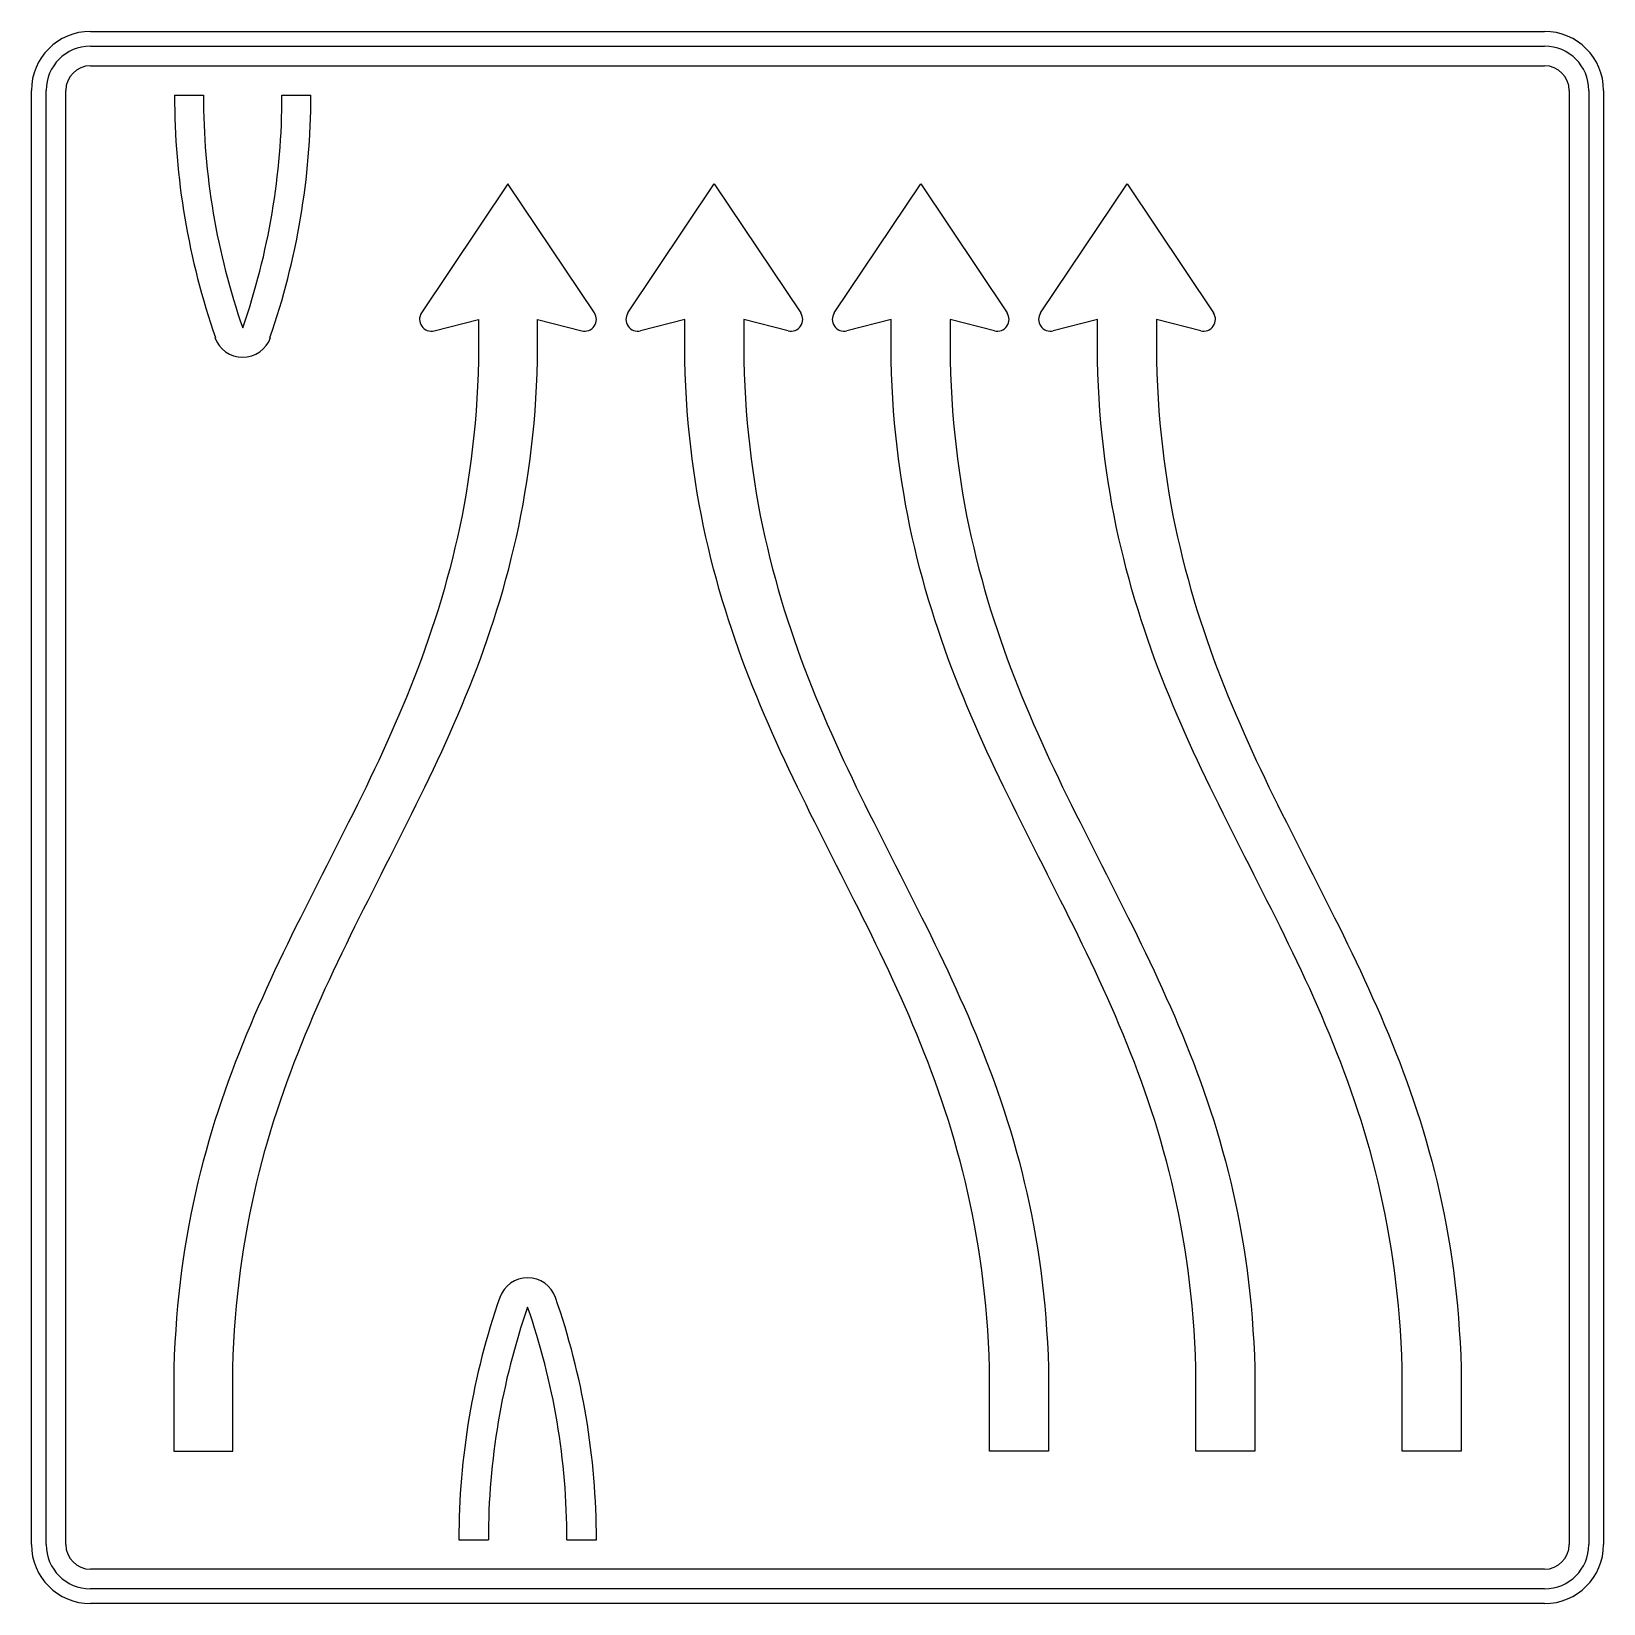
# Model space of a CAD drawing. Extents: x 0 to 1600, y 0 to 1600.
import ezdxf

# ---------------------------------------------------------------- set-up
doc = ezdxf.new("R2010")
doc.units = 0
doc.header["$LTSCALE"] = 25
doc.linetypes.add('AUSGEZOGEN', pattern=[0])
doc.layers.get('0').update_dxf_attribs({"linetype": 'AUSGEZOGEN'})

msp = doc.modelspace()

# ---------------------------------------------------------------- linework, layer by layer
for p, q in [((60, 1600), (1540, 1600)), ((60, 1585), (1540, 1585)), ((60, 1565), (1540, 1565)), ((0, 60), (0, 1540)), ((15, 60), (15, 1540)), ((35, 60), (35, 1540)), ((1565, 1540), (1565, 60)), ((1585, 1540), (1585, 60)), ((1600, 1540), (1600, 60)), ((145.6, 1535), (175, 1535)), ((255, 1535), (284.4, 1535)), ((485, 1445), (397, 1313.7)), ((573, 1313.7), (485, 1445)), ((607, 1313.7), (695, 1445)), ((695, 1445), (783, 1313.7)), ((817, 1313.7), (905, 1445)), ((905, 1445), (993, 1313.7)), ((1027, 1313.7), (1115, 1445)), ((1115, 1445), (1203, 1313.7)), ((215, 1298.4), (215, 1298.4)), ((410, 1295.4), (455, 1307)), ((455, 1307), (455, 1265)), ((515, 1265), (515, 1307)), ((515, 1307), (560, 1295.4)), ((665, 1307), (620, 1295.4)), ((665, 1265), (665, 1307)), ((770, 1295.4), (725, 1307)), ((725, 1307), (725, 1265)), ((875, 1307), (830, 1295.4)), ((875, 1265), (875, 1307)), ((980, 1295.4), (935, 1307)), ((935, 1307), (935, 1265)), ((1085, 1307), (1040, 1295.4)), ((1085, 1265), (1085, 1307)), ((1190, 1295.4), (1145, 1307)), ((1145, 1307), (1145, 1265)), ((186.7, 1288.5), (187.3, 1288.5)), ((242.7, 1288.5), (243.3, 1288.5)), ((455, 1265), (454.6, 1252)), ((514.6, 1252), (515, 1265)), ((665.4, 1252), (665, 1265)), ((725, 1265), (725.4, 1252)), ((875.4, 1252), (875, 1265)), ((935, 1265), (935.4, 1252)), ((1085.4, 1252), (1085, 1265)), ((1145, 1265), (1145.4, 1252)), ((454.6, 1252), (454.1, 1239.1)), ((514.1, 1239.1), (514.6, 1252)), ((665.9, 1239.1), (665.4, 1252)), ((725.4, 1252), (725.9, 1239.1)), ((875.9, 1239.1), (875.4, 1252)), ((935.4, 1252), (935.9, 1239.1)), ((1085.9, 1239.1), (1085.4, 1252)), ((1145.4, 1252), (1145.9, 1239.1)), ((454.1, 1239.1), (453.4, 1226.4)), ((513.4, 1226.4), (514.1, 1239.1)), ((666.6, 1226.4), (665.9, 1239.1)), ((725.9, 1239.1), (726.6, 1226.4)), ((876.6, 1226.4), (875.9, 1239.1)), ((935.9, 1239.1), (936.6, 1226.4)), ((1086.6, 1226.4), (1085.9, 1239.1)), ((1145.9, 1239.1), (1146.6, 1226.4)), ((453.4, 1226.4), (452.5, 1213.8)), ((512.5, 1213.8), (513.4, 1226.4)), ((667.5, 1213.8), (666.6, 1226.4)), ((726.6, 1226.4), (727.5, 1213.8)), ((877.5, 1213.8), (876.6, 1226.4)), ((936.6, 1226.4), (937.5, 1213.8)), ((1087.5, 1213.8), (1086.6, 1226.4)), ((1146.6, 1226.4), (1147.5, 1213.8)), ((451.5, 1201.4), (450.3, 1189.2)), ((452.5, 1213.8), (451.5, 1201.4)), ((510.3, 1189.2), (511.5, 1201.4)), ((511.5, 1201.4), (512.5, 1213.8)), ((668.5, 1201.4), (667.5, 1213.8)), ((669.7, 1189.2), (668.5, 1201.4)), ((727.5, 1213.8), (728.5, 1201.4)), ((728.5, 1201.4), (729.7, 1189.2)), ((878.5, 1201.4), (877.5, 1213.8)), ((879.7, 1189.2), (878.5, 1201.4)), ((937.5, 1213.8), (938.5, 1201.4)), ((938.5, 1201.4), (939.7, 1189.2)), ((1088.5, 1201.4), (1087.5, 1213.8)), ((1089.7, 1189.2), (1088.5, 1201.4)), ((1147.5, 1213.8), (1148.5, 1201.4)), ((1148.5, 1201.4), (1149.7, 1189.2)), ((450.3, 1189.2), (449, 1177.1)), ((509, 1177.1), (510.3, 1189.2)), ((671, 1177.1), (669.7, 1189.2)), ((729.7, 1189.2), (731, 1177.1)), ((881, 1177.1), (879.7, 1189.2)), ((939.7, 1189.2), (941, 1177.1)), ((1091, 1177.1), (1089.7, 1189.2)), ((1149.7, 1189.2), (1151, 1177.1)), ((449, 1177.1), (447.5, 1165.1)), ((507.5, 1165.1), (509, 1177.1)), ((672.5, 1165.1), (671, 1177.1)), ((731, 1177.1), (732.5, 1165.1)), ((882.5, 1165.1), (881, 1177.1)), ((941, 1177.1), (942.5, 1165.1)), ((1092.5, 1165.1), (1091, 1177.1)), ((1151, 1177.1), (1152.5, 1165.1)), ((445.9, 1153.3), (444.2, 1141.7)), ((447.5, 1165.1), (445.9, 1153.3)), ((504.2, 1141.7), (505.9, 1153.3)), ((505.9, 1153.3), (507.5, 1165.1)), ((674.1, 1153.3), (672.5, 1165.1)), ((675.8, 1141.7), (674.1, 1153.3)), ((732.5, 1165.1), (734.1, 1153.3)), ((734.1, 1153.3), (735.8, 1141.7)), ((884.1, 1153.3), (882.5, 1165.1)), ((885.8, 1141.7), (884.1, 1153.3)), ((942.5, 1165.1), (944.1, 1153.3)), ((944.1, 1153.3), (945.8, 1141.7)), ((1094.1, 1153.3), (1092.5, 1165.1)), ((1095.8, 1141.7), (1094.1, 1153.3)), ((1152.5, 1165.1), (1154.1, 1153.3)), ((1154.1, 1153.3), (1155.8, 1141.7)), ((444.2, 1141.7), (442.3, 1130.1)), ((502.3, 1130.1), (504.2, 1141.7)), ((677.7, 1130.1), (675.8, 1141.7)), ((735.8, 1141.7), (737.7, 1130.1)), ((887.7, 1130.1), (885.8, 1141.7)), ((945.8, 1141.7), (947.7, 1130.1)), ((1097.7, 1130.1), (1095.8, 1141.7)), ((1155.8, 1141.7), (1157.7, 1130.1)), ((442.3, 1130.1), (440.3, 1118.7)), ((500.3, 1118.8), (502.3, 1130.1)), ((679.7, 1118.8), (677.7, 1130.1)), ((737.7, 1130.1), (739.7, 1118.7)), ((889.7, 1118.8), (887.7, 1130.1)), ((947.7, 1130.1), (949.7, 1118.7)), ((1099.7, 1118.8), (1097.7, 1130.1)), ((1157.7, 1130.1), (1159.7, 1118.7)), ((438.2, 1107.5), (435.9, 1096.3)), ((440.3, 1118.7), (438.2, 1107.5)), ((495.9, 1096.3), (498.2, 1107.5)), ((498.2, 1107.5), (500.3, 1118.8)), ((681.8, 1107.5), (679.7, 1118.8)), ((684.1, 1096.3), (681.8, 1107.5)), ((739.7, 1118.7), (741.8, 1107.5)), ((741.8, 1107.5), (744.1, 1096.3)), ((891.8, 1107.5), (889.7, 1118.8)), ((894.1, 1096.3), (891.8, 1107.5)), ((949.7, 1118.7), (951.8, 1107.5)), ((951.8, 1107.5), (954.1, 1096.3)), ((1101.8, 1107.5), (1099.7, 1118.8)), ((1104.1, 1096.3), (1101.8, 1107.5)), ((1159.7, 1118.7), (1161.8, 1107.5)), ((1161.8, 1107.5), (1164.1, 1096.3)), ((435.9, 1096.3), (433.5, 1085.3)), ((493.5, 1085.3), (495.9, 1096.3)), ((686.5, 1085.3), (684.1, 1096.3)), ((744.1, 1096.3), (746.5, 1085.3)), ((896.5, 1085.3), (894.1, 1096.3)), ((954.1, 1096.3), (956.5, 1085.3)), ((1106.5, 1085.3), (1104.1, 1096.3)), ((1164.1, 1096.3), (1166.5, 1085.3)), ((431, 1074.4), (428.4, 1063.7)), ((433.5, 1085.3), (431, 1074.4)), ((488.4, 1063.7), (491, 1074.4)), ((491, 1074.4), (493.5, 1085.3)), ((689, 1074.4), (686.5, 1085.3)), ((691.6, 1063.7), (689, 1074.4)), ((746.5, 1085.3), (749, 1074.4)), ((749, 1074.4), (751.6, 1063.7)), ((899, 1074.4), (896.5, 1085.3)), ((901.6, 1063.7), (899, 1074.4)), ((956.5, 1085.3), (959, 1074.4)), ((959, 1074.4), (961.6, 1063.7)), ((1109, 1074.4), (1106.5, 1085.3)), ((1111.6, 1063.7), (1109, 1074.4)), ((1166.5, 1085.3), (1169, 1074.4)), ((1169, 1074.4), (1171.6, 1063.7)), ((428.4, 1063.7), (425.7, 1053)), ((485.7, 1053), (488.4, 1063.7)), ((694.3, 1053), (691.6, 1063.7)), ((751.6, 1063.7), (754.3, 1053)), ((904.3, 1053), (901.6, 1063.7)), ((961.6, 1063.7), (964.3, 1053)), ((1114.3, 1053), (1111.6, 1063.7)), ((1171.6, 1063.7), (1174.3, 1053)), ((422.9, 1042.4), (420, 1032)), ((425.7, 1053), (422.9, 1042.4)), ((480, 1032), (482.9, 1042.4)), ((482.9, 1042.4), (485.7, 1053)), ((697.1, 1042.4), (694.3, 1053)), ((700, 1032), (697.1, 1042.4)), ((754.3, 1053), (757.1, 1042.4)), ((757.1, 1042.4), (760, 1032)), ((907.1, 1042.4), (904.3, 1053)), ((910, 1032), (907.1, 1042.4)), ((964.3, 1053), (967.1, 1042.4)), ((967.1, 1042.4), (970, 1032)), ((1117.1, 1042.4), (1114.3, 1053)), ((1120, 1032), (1117.1, 1042.4)), ((1174.3, 1053), (1177.1, 1042.4)), ((1177.1, 1042.4), (1180, 1032)), ((420, 1032), (416.9, 1021.6)), ((476.9, 1021.6), (480, 1032)), ((703.1, 1021.6), (700, 1032)), ((760, 1032), (763.1, 1021.6)), ((913.1, 1021.6), (910, 1032)), ((970, 1032), (973.1, 1021.6)), ((1123.1, 1021.6), (1120, 1032)), ((1180, 1032), (1183.1, 1021.6)), ((413.8, 1011.4), (410.6, 1001.2)), ((416.9, 1021.6), (413.8, 1011.4)), ((470.6, 1001.2), (473.8, 1011.4)), ((473.8, 1011.4), (476.9, 1021.6)), ((706.2, 1011.4), (703.1, 1021.6)), ((709.4, 1001.2), (706.2, 1011.4)), ((763.1, 1021.6), (766.2, 1011.4)), ((766.2, 1011.4), (769.4, 1001.2)), ((916.2, 1011.4), (913.1, 1021.6)), ((919.4, 1001.2), (916.2, 1011.4)), ((973.1, 1021.6), (976.2, 1011.4)), ((976.2, 1011.4), (979.4, 1001.2)), ((1126.2, 1011.4), (1123.1, 1021.6)), ((1129.4, 1001.2), (1126.2, 1011.4)), ((1183.1, 1021.6), (1186.2, 1011.4)), ((1186.2, 1011.4), (1189.4, 1001.2)), ((410.6, 1001.2), (407.3, 991.2)), ((467.3, 991.2), (470.6, 1001.2)), ((712.7, 991.2), (709.4, 1001.2)), ((769.4, 1001.2), (772.7, 991.2)), ((922.7, 991.2), (919.4, 1001.2)), ((979.4, 1001.2), (982.7, 991.2)), ((1132.7, 991.2), (1129.4, 1001.2)), ((1189.4, 1001.2), (1192.7, 991.2)), ((403.9, 981.2), (400.4, 971.3)), ((407.3, 991.2), (403.9, 981.2)), ((460.4, 971.3), (463.9, 981.2)), ((463.9, 981.2), (467.3, 991.2)), ((716.1, 981.2), (712.7, 991.2)), ((719.6, 971.3), (716.1, 981.2)), ((772.7, 991.2), (776.1, 981.2)), ((776.1, 981.2), (779.6, 971.3)), ((926.1, 981.2), (922.7, 991.2)), ((929.6, 971.3), (926.1, 981.2)), ((982.7, 991.2), (986.1, 981.2)), ((986.1, 981.2), (989.6, 971.3)), ((1136.1, 981.2), (1132.7, 991.2)), ((1139.6, 971.3), (1136.1, 981.2)), ((1192.7, 991.2), (1196.1, 981.2)), ((1196.1, 981.2), (1199.6, 971.3)), ((396.9, 961.5), (393.2, 951.8)), ((400.4, 971.3), (396.9, 961.5)), ((453.2, 951.8), (456.9, 961.5)), ((456.9, 961.5), (460.4, 971.3)), ((723.1, 961.5), (719.6, 971.3)), ((726.8, 951.8), (723.1, 961.5)), ((779.6, 971.3), (783.1, 961.5)), ((783.1, 961.5), (786.8, 951.8)), ((933.1, 961.5), (929.6, 971.3)), ((936.8, 951.8), (933.1, 961.5)), ((989.6, 971.3), (993.1, 961.5)), ((993.1, 961.5), (996.8, 951.8)), ((1143.1, 961.5), (1139.6, 971.3)), ((1146.8, 951.8), (1143.1, 961.5)), ((1199.6, 971.3), (1203.1, 961.5)), ((1203.1, 961.5), (1206.8, 951.8)), ((393.2, 951.8), (389.5, 942.1)), ((449.5, 942.1), (453.2, 951.8)), ((730.5, 942.1), (726.8, 951.8)), ((786.8, 951.8), (790.5, 942.1)), ((940.5, 942.1), (936.8, 951.8)), ((996.8, 951.8), (1000.5, 942.1)), ((1150.5, 942.1), (1146.8, 951.8)), ((1206.8, 951.8), (1210.5, 942.1)), ((385.7, 932.6), (381.9, 923)), ((389.5, 942.1), (385.7, 932.6)), ((441.9, 923.1), (445.7, 932.6)), ((445.7, 932.6), (449.5, 942.1)), ((734.3, 932.6), (730.5, 942.1)), ((738.1, 923.1), (734.3, 932.6)), ((790.5, 942.1), (794.3, 932.6)), ((794.3, 932.6), (798.1, 923)), ((944.3, 932.6), (940.5, 942.1)), ((948.1, 923.1), (944.3, 932.6)), ((1000.5, 942.1), (1004.3, 932.6)), ((1004.3, 932.6), (1008.1, 923)), ((1154.3, 932.6), (1150.5, 942.1)), ((1158.1, 923.1), (1154.3, 932.6)), ((1210.5, 942.1), (1214.3, 932.6)), ((1214.3, 932.6), (1218.1, 923)), ((378, 913.6), (374, 904.2)), ((381.9, 923), (378, 913.6)), ((434, 904.2), (438, 913.6)), ((438, 913.6), (441.9, 923.1)), ((742, 913.6), (738.1, 923.1)), ((746, 904.2), (742, 913.6)), ((798.1, 923), (802, 913.6)), ((802, 913.6), (806, 904.2)), ((952, 913.6), (948.1, 923.1)), ((956, 904.2), (952, 913.6)), ((1008.1, 923), (1012, 913.6)), ((1012, 913.6), (1016, 904.2)), ((1162, 913.6), (1158.1, 923.1)), ((1166, 904.2), (1162, 913.6)), ((1218.1, 923), (1222, 913.6)), ((1222, 913.6), (1226, 904.2)), ((374, 904.2), (370, 894.9)), ((430, 894.9), (434, 904.2)), ((750, 894.9), (746, 904.2)), ((806, 904.2), (810, 894.9)), ((960, 894.9), (956, 904.2)), ((1016, 904.2), (1020, 894.9)), ((1170, 894.9), (1166, 904.2)), ((1226, 904.2), (1230, 894.9)), ((365.9, 885.6), (361.8, 876.4)), ((370, 894.9), (365.9, 885.6)), ((421.8, 876.4), (425.9, 885.6)), ((425.9, 885.6), (430, 894.9)), ((754.1, 885.6), (750, 894.9)), ((758.2, 876.4), (754.1, 885.6)), ((810, 894.9), (814.1, 885.6)), ((814.1, 885.6), (818.2, 876.4)), ((964.1, 885.6), (960, 894.9)), ((968.2, 876.4), (964.1, 885.6)), ((1020, 894.9), (1024.1, 885.6)), ((1024.1, 885.6), (1028.2, 876.4)), ((1174.1, 885.6), (1170, 894.9)), ((1178.2, 876.4), (1174.1, 885.6)), ((1230, 894.9), (1234.1, 885.6)), ((1234.1, 885.6), (1238.2, 876.4)), ((357.6, 867.3), (353.4, 858.1)), ((361.8, 876.4), (357.6, 867.3)), ((413.4, 858.1), (417.6, 867.3)), ((417.6, 867.3), (421.8, 876.4)), ((762.4, 867.3), (758.2, 876.4)), ((766.6, 858.1), (762.4, 867.3)), ((818.2, 876.4), (822.4, 867.3)), ((822.4, 867.3), (826.6, 858.1)), ((972.4, 867.3), (968.2, 876.4)), ((976.6, 858.1), (972.4, 867.3)), ((1028.2, 876.4), (1032.4, 867.3)), ((1032.4, 867.3), (1036.6, 858.1)), ((1182.4, 867.3), (1178.2, 876.4)), ((1186.6, 858.1), (1182.4, 867.3)), ((1238.2, 876.4), (1242.4, 867.3)), ((1242.4, 867.3), (1246.6, 858.1)), ((349.1, 849.1), (344.8, 840)), ((353.4, 858.1), (349.1, 849.1)), ((404.8, 840), (409.1, 849.1)), ((409.1, 849.1), (413.4, 858.1)), ((770.9, 849.1), (766.6, 858.1)), ((775.2, 840), (770.9, 849.1)), ((826.6, 858.1), (830.9, 849.1)), ((830.9, 849.1), (835.2, 840)), ((980.9, 849.1), (976.6, 858.1)), ((985.2, 840), (980.9, 849.1)), ((1036.6, 858.1), (1040.9, 849.1)), ((1040.9, 849.1), (1045.2, 840)), ((1190.9, 849.1), (1186.6, 858.1)), ((1195.2, 840), (1190.9, 849.1)), ((1246.6, 858.1), (1250.9, 849.1)), ((1250.9, 849.1), (1255.2, 840)), ((344.8, 840), (340.5, 831)), ((400.5, 831), (404.8, 840)), ((779.5, 831), (775.2, 840)), ((835.2, 840), (839.5, 831)), ((989.5, 831), (985.2, 840)), ((1045.2, 840), (1049.5, 831)), ((1199.5, 831), (1195.2, 840)), ((1255.2, 840), (1259.5, 831)), ((336.1, 822), (331.7, 813.1)), ((340.5, 831), (336.1, 822)), ((391.7, 813.1), (396.1, 822)), ((396.1, 822), (400.5, 831)), ((783.9, 822), (779.5, 831)), ((788.3, 813.1), (783.9, 822)), ((839.5, 831), (843.9, 822)), ((843.9, 822), (848.3, 813.1)), ((993.9, 822), (989.5, 831)), ((998.3, 813.1), (993.9, 822)), ((1049.5, 831), (1053.9, 822)), ((1053.9, 822), (1058.3, 813.1)), ((1203.9, 822), (1199.5, 831)), ((1208.3, 813.1), (1203.9, 822)), ((1259.5, 831), (1263.9, 822)), ((1263.9, 822), (1268.3, 813.1)), ((327.3, 804.2), (322.8, 795.3)), ((331.7, 813.1), (327.3, 804.2)), ((382.8, 795.3), (387.3, 804.2)), ((387.3, 804.2), (391.7, 813.1)), ((792.7, 804.2), (788.3, 813.1)), ((797.2, 795.3), (792.7, 804.2)), ((848.3, 813.1), (852.7, 804.2)), ((852.7, 804.2), (857.2, 795.3)), ((1002.7, 804.2), (998.3, 813.1)), ((1007.2, 795.3), (1002.7, 804.2)), ((1058.3, 813.1), (1062.7, 804.2)), ((1062.7, 804.2), (1067.2, 795.3)), ((1212.7, 804.2), (1208.3, 813.1)), ((1217.2, 795.3), (1212.7, 804.2)), ((1268.3, 813.1), (1272.7, 804.2)), ((1272.7, 804.2), (1277.2, 795.3)), ((318.4, 786.4), (313.9, 777.5)), ((322.8, 795.3), (318.4, 786.4)), ((373.9, 777.5), (378.4, 786.4)), ((378.4, 786.4), (382.8, 795.3)), ((801.6, 786.4), (797.2, 795.3)), ((806.1, 777.5), (801.6, 786.4)), ((857.2, 795.3), (861.6, 786.4)), ((861.6, 786.4), (866.1, 777.5)), ((1011.6, 786.4), (1007.2, 795.3)), ((1016.1, 777.5), (1011.6, 786.4)), ((1067.2, 795.3), (1071.6, 786.4)), ((1071.6, 786.4), (1076.1, 777.5)), ((1221.6, 786.4), (1217.2, 795.3)), ((1226.1, 777.5), (1221.6, 786.4)), ((1277.2, 795.3), (1281.6, 786.4)), ((1281.6, 786.4), (1286.1, 777.5)), ((309.4, 768.7), (305, 759.8)), ((313.9, 777.5), (309.4, 768.7)), ((365, 759.8), (369.4, 768.7)), ((369.4, 768.7), (373.9, 777.5)), ((810.6, 768.7), (806.1, 777.5)), ((815, 759.8), (810.6, 768.7)), ((866.1, 777.5), (870.6, 768.7)), ((870.6, 768.7), (875, 759.8)), ((1020.6, 768.7), (1016.1, 777.5)), ((1025, 759.8), (1020.6, 768.7)), ((1076.1, 777.5), (1080.6, 768.7)), ((1080.6, 768.7), (1085, 759.8)), ((1230.6, 768.7), (1226.1, 777.5)), ((1235, 759.8), (1230.6, 768.7)), ((1286.1, 777.5), (1290.6, 768.7)), ((1290.6, 768.7), (1295, 759.8)), ((305, 759.8), (300.5, 751)), ((360.5, 751), (365, 759.8)), ((819.5, 751), (815, 759.8)), ((875, 759.8), (879.5, 751)), ((1029.5, 751), (1025, 759.8)), ((1085, 759.8), (1089.5, 751)), ((1239.5, 751), (1235, 759.8)), ((1295, 759.8), (1299.5, 751)), ((296, 742.1), (291.5, 733.3)), ((300.5, 751), (296, 742.1)), ((351.5, 733.3), (356, 742.1)), ((356, 742.1), (360.5, 751)), ((824, 742.1), (819.5, 751)), ((828.5, 733.3), (824, 742.1)), ((879.5, 751), (884, 742.1)), ((884, 742.1), (888.5, 733.3)), ((1034, 742.1), (1029.5, 751)), ((1038.5, 733.3), (1034, 742.1)), ((1089.5, 751), (1094, 742.1)), ((1094, 742.1), (1098.5, 733.3)), ((1244, 742.1), (1239.5, 751)), ((1248.5, 733.3), (1244, 742.1)), ((1299.5, 751), (1304, 742.1)), ((1304, 742.1), (1308.5, 733.3)), ((287, 724.4), (282.6, 715.6)), ((291.5, 733.3), (287, 724.4)), ((342.6, 715.6), (347, 724.4)), ((347, 724.4), (351.5, 733.3)), ((833, 724.4), (828.5, 733.3)), ((837.4, 715.6), (833, 724.4)), ((888.5, 733.3), (893, 724.4)), ((893, 724.4), (897.4, 715.6)), ((1043, 724.4), (1038.5, 733.3)), ((1047.4, 715.6), (1043, 724.4)), ((1098.5, 733.3), (1103, 724.4)), ((1103, 724.4), (1107.4, 715.6)), ((1253, 724.4), (1248.5, 733.3)), ((1257.4, 715.6), (1253, 724.4)), ((1308.5, 733.3), (1313, 724.4)), ((1313, 724.4), (1317.4, 715.6)), ((278.1, 706.7), (273.7, 697.8)), ((282.6, 715.6), (278.1, 706.7)), ((333.7, 697.8), (338.1, 706.7)), ((338.1, 706.7), (342.6, 715.6)), ((841.9, 706.7), (837.4, 715.6)), ((846.3, 697.8), (841.9, 706.7)), ((897.4, 715.6), (901.9, 706.7)), ((901.9, 706.7), (906.3, 697.8)), ((1051.9, 706.7), (1047.4, 715.6)), ((1056.3, 697.8), (1051.9, 706.7)), ((1107.4, 715.6), (1111.9, 706.7)), ((1111.9, 706.7), (1116.3, 697.8)), ((1261.9, 706.7), (1257.4, 715.6)), ((1266.3, 697.8), (1261.9, 706.7)), ((1317.4, 715.6), (1321.9, 706.7)), ((1321.9, 706.7), (1326.3, 697.8)), ((269.2, 688.9), (264.8, 680)), ((273.7, 697.8), (269.2, 688.9)), ((324.8, 680), (329.2, 688.9)), ((329.2, 688.9), (333.7, 697.8)), ((850.8, 688.9), (846.3, 697.8)), ((855.2, 680), (850.8, 688.9)), ((906.3, 697.8), (910.8, 688.9)), ((910.8, 688.9), (915.2, 680)), ((1060.8, 688.9), (1056.3, 697.8)), ((1065.2, 680), (1060.8, 688.9)), ((1116.3, 697.8), (1120.8, 688.9)), ((1120.8, 688.9), (1125.2, 680)), ((1270.8, 688.9), (1266.3, 697.8)), ((1275.2, 680), (1270.8, 688.9)), ((1326.3, 697.8), (1330.8, 688.9)), ((1330.8, 688.9), (1335.2, 680)), ((264.8, 680), (260.5, 671)), ((320.5, 671), (324.8, 680)), ((859.5, 671), (855.2, 680)), ((915.2, 680), (919.5, 671)), ((1069.5, 671), (1065.2, 680)), ((1125.2, 680), (1129.5, 671)), ((1279.5, 671), (1275.2, 680)), ((1335.2, 680), (1339.5, 671)), ((256.1, 662.1), (251.8, 653.1)), ((260.5, 671), (256.1, 662.1)), ((311.8, 653.1), (316.1, 662.1)), ((316.1, 662.1), (320.5, 671)), ((863.9, 662.1), (859.5, 671)), ((868.2, 653.1), (863.9, 662.1)), ((919.5, 671), (923.9, 662.1)), ((923.9, 662.1), (928.2, 653.1)), ((1073.9, 662.1), (1069.5, 671)), ((1078.2, 653.1), (1073.9, 662.1)), ((1129.5, 671), (1133.9, 662.1)), ((1133.9, 662.1), (1138.2, 653.1)), ((1283.9, 662.1), (1279.5, 671)), ((1288.2, 653.1), (1283.9, 662.1)), ((1339.5, 671), (1343.9, 662.1)), ((1343.9, 662.1), (1348.2, 653.1)), ((247.5, 644), (243.3, 634.9)), ((251.8, 653.1), (247.5, 644)), ((303.3, 634.9), (307.5, 644)), ((307.5, 644), (311.8, 653.1)), ((872.5, 644), (868.2, 653.1)), ((876.7, 634.9), (872.5, 644)), ((928.2, 653.1), (932.5, 644)), ((932.5, 644), (936.7, 634.9)), ((1082.5, 644), (1078.2, 653.1)), ((1086.7, 634.9), (1082.5, 644)), ((1138.2, 653.1), (1142.5, 644)), ((1142.5, 644), (1146.7, 634.9)), ((1292.5, 644), (1288.2, 653.1)), ((1296.7, 634.9), (1292.5, 644)), ((1348.2, 653.1), (1352.5, 644)), ((1352.5, 644), (1356.7, 634.9)), ((239.1, 625.8), (235, 616.6)), ((243.3, 634.9), (239.1, 625.8)), ((295, 616.6), (299.1, 625.8)), ((299.1, 625.8), (303.3, 634.9)), ((880.9, 625.8), (876.7, 634.9)), ((885, 616.6), (880.9, 625.8)), ((936.7, 634.9), (940.9, 625.8)), ((940.9, 625.8), (945, 616.6)), ((1090.9, 625.8), (1086.7, 634.9)), ((1095, 616.6), (1090.9, 625.8)), ((1146.7, 634.9), (1150.9, 625.8)), ((1150.9, 625.8), (1155, 616.6)), ((1300.9, 625.8), (1296.7, 634.9)), ((1305, 616.6), (1300.9, 625.8)), ((1356.7, 634.9), (1360.9, 625.8)), ((1360.9, 625.8), (1365, 616.6)), ((235, 616.6), (230.9, 607.4)), ((290.9, 607.4), (295, 616.6)), ((889.1, 607.4), (885, 616.6)), ((945, 616.6), (949.1, 607.4)), ((1099.1, 607.4), (1095, 616.6)), ((1155, 616.6), (1159.1, 607.4)), ((1309.1, 607.4), (1305, 616.6)), ((1365, 616.6), (1369.1, 607.4)), ((226.8, 598.1), (222.9, 588.7)), ((230.9, 607.4), (226.8, 598.1)), ((282.9, 588.7), (286.8, 598.1)), ((286.8, 598.1), (290.9, 607.4)), ((893.2, 598.1), (889.1, 607.4)), ((897.1, 588.7), (893.2, 598.1)), ((949.1, 607.4), (953.2, 598.1)), ((953.2, 598.1), (957.1, 588.7)), ((1103.2, 598.1), (1099.1, 607.4)), ((1107.1, 588.7), (1103.2, 598.1)), ((1159.1, 607.4), (1163.2, 598.1)), ((1163.2, 598.1), (1167.1, 588.7)), ((1313.2, 598.1), (1309.1, 607.4)), ((1317.1, 588.7), (1313.2, 598.1)), ((1369.1, 607.4), (1373.2, 598.1)), ((1373.2, 598.1), (1377.1, 588.7)), ((218.9, 579.4), (215.1, 569.9)), ((222.9, 588.7), (218.9, 579.4)), ((275.1, 569.9), (278.9, 579.4)), ((278.9, 579.4), (282.9, 588.7)), ((901.1, 579.4), (897.1, 588.7)), ((904.9, 569.9), (901.1, 579.4)), ((957.1, 588.7), (961.1, 579.4)), ((961.1, 579.4), (964.9, 569.9)), ((1111.1, 579.4), (1107.1, 588.7)), ((1114.9, 569.9), (1111.1, 579.4)), ((1167.1, 588.7), (1171.1, 579.4)), ((1171.1, 579.4), (1174.9, 569.9)), ((1321.1, 579.4), (1317.1, 588.7)), ((1324.9, 569.9), (1321.1, 579.4)), ((1377.1, 588.7), (1381.1, 579.4)), ((1381.1, 579.4), (1384.9, 569.9)), ((211.3, 560.4), (207.5, 550.8)), ((215.1, 569.9), (211.3, 560.4)), ((267.5, 550.8), (271.3, 560.4)), ((271.3, 560.4), (275.1, 569.9)), ((908.7, 560.4), (904.9, 569.9)), ((912.5, 550.8), (908.7, 560.4)), ((964.9, 569.9), (968.7, 560.4)), ((968.7, 560.4), (972.5, 550.8)), ((1118.7, 560.4), (1114.9, 569.9)), ((1122.5, 550.8), (1118.7, 560.4)), ((1174.9, 569.9), (1178.7, 560.4)), ((1178.7, 560.4), (1182.5, 550.8)), ((1328.7, 560.4), (1324.9, 569.9)), ((1332.5, 550.8), (1328.7, 560.4)), ((1384.9, 569.9), (1388.7, 560.4)), ((1388.7, 560.4), (1392.5, 550.8)), ((207.5, 550.8), (203.9, 541.1)), ((263.9, 541.1), (267.5, 550.8)), ((916.1, 541.1), (912.5, 550.8)), ((972.5, 550.8), (976.1, 541.1)), ((1126.1, 541.1), (1122.5, 550.8)), ((1182.5, 550.8), (1186.1, 541.1)), ((1336.1, 541.1), (1332.5, 550.8)), ((1392.5, 550.8), (1396.1, 541.1)), ((200.3, 531.4), (196.8, 521.5)), ((203.9, 541.1), (200.3, 531.4)), ((256.8, 521.5), (260.3, 531.4)), ((260.3, 531.4), (263.9, 541.1)), ((919.7, 531.4), (916.1, 541.1)), ((923.2, 521.5), (919.7, 531.4)), ((976.1, 541.1), (979.7, 531.4)), ((979.7, 531.4), (983.2, 521.5)), ((1129.7, 531.4), (1126.1, 541.1)), ((1133.2, 521.5), (1129.7, 531.4)), ((1186.1, 541.1), (1189.7, 531.4)), ((1189.7, 531.4), (1193.2, 521.5)), ((1339.7, 531.4), (1336.1, 541.1)), ((1343.2, 521.5), (1339.7, 531.4)), ((1396.1, 541.1), (1399.7, 531.4)), ((1399.7, 531.4), (1403.2, 521.5)), ((196.8, 521.5), (193.4, 511.6)), ((253.4, 511.6), (256.8, 521.5)), ((926.6, 511.6), (923.2, 521.5)), ((983.2, 521.5), (986.6, 511.6)), ((1136.6, 511.6), (1133.2, 521.5)), ((1193.2, 521.5), (1196.6, 511.6)), ((1346.6, 511.6), (1343.2, 521.5)), ((1403.2, 521.5), (1406.6, 511.6)), ((190.1, 501.6), (186.8, 491.5)), ((193.4, 511.6), (190.1, 501.6)), ((246.8, 491.5), (250.1, 501.6)), ((250.1, 501.6), (253.4, 511.6)), ((929.9, 501.6), (926.6, 511.6)), ((933.2, 491.5), (929.9, 501.6)), ((986.6, 511.6), (989.9, 501.6)), ((989.9, 501.6), (993.2, 491.5)), ((1139.9, 501.6), (1136.6, 511.6)), ((1143.2, 491.5), (1139.9, 501.6)), ((1196.6, 511.6), (1199.9, 501.6)), ((1199.9, 501.6), (1203.2, 491.5)), ((1349.9, 501.6), (1346.6, 511.6)), ((1353.2, 491.5), (1349.9, 501.6)), ((1406.6, 511.6), (1409.9, 501.6)), ((1409.9, 501.6), (1413.2, 491.5)), ((183.7, 481.4), (180.6, 471.1)), ((186.8, 491.5), (183.7, 481.4)), ((240.6, 471.1), (243.7, 481.4)), ((243.7, 481.4), (246.8, 491.5)), ((936.3, 481.4), (933.2, 491.5)), ((939.4, 471.1), (936.3, 481.4)), ((993.2, 491.5), (996.3, 481.4)), ((996.3, 481.4), (999.4, 471.1)), ((1146.3, 481.4), (1143.2, 491.5)), ((1149.4, 471.1), (1146.3, 481.4)), ((1203.2, 491.5), (1206.3, 481.4)), ((1206.3, 481.4), (1209.4, 471.1)), ((1356.3, 481.4), (1353.2, 491.5)), ((1359.4, 471.1), (1356.3, 481.4)), ((1413.2, 491.5), (1416.3, 481.4)), ((1416.3, 481.4), (1419.4, 471.1)), ((180.6, 471.1), (177.7, 460.7)), ((237.7, 460.7), (240.6, 471.1)), ((942.3, 460.7), (939.4, 471.1)), ((999.4, 471.1), (1002.3, 460.7)), ((1152.3, 460.7), (1149.4, 471.1)), ((1209.4, 471.1), (1212.3, 460.7)), ((1362.3, 460.7), (1359.4, 471.1)), ((1419.4, 471.1), (1422.3, 460.7)), ((174.8, 450.2), (172.1, 439.6)), ((177.7, 460.7), (174.8, 450.2)), ((232.1, 439.6), (234.8, 450.2)), ((234.8, 450.2), (237.7, 460.7)), ((945.2, 450.2), (942.3, 460.7)), ((947.9, 439.6), (945.2, 450.2)), ((1002.3, 460.7), (1005.2, 450.2)), ((1005.2, 450.2), (1007.9, 439.6)), ((1155.2, 450.2), (1152.3, 460.7)), ((1157.9, 439.6), (1155.2, 450.2)), ((1212.3, 460.7), (1215.2, 450.2)), ((1215.2, 450.2), (1217.9, 439.6)), ((1365.2, 450.2), (1362.3, 460.7)), ((1367.9, 439.6), (1365.2, 450.2)), ((1422.3, 460.7), (1425.2, 450.2)), ((1425.2, 450.2), (1427.9, 439.6)), ((172.1, 439.6), (169.5, 428.9)), ((229.5, 428.9), (232.1, 439.6)), ((950.5, 428.9), (947.9, 439.6)), ((1007.9, 439.6), (1010.5, 428.9)), ((1160.5, 428.9), (1157.9, 439.6)), ((1217.9, 439.6), (1220.5, 428.9)), ((1370.5, 428.9), (1367.9, 439.6)), ((1427.9, 439.6), (1430.5, 428.9)), ((167, 418.1), (164.6, 407.2)), ((169.5, 428.9), (167, 418.1)), ((224.6, 407.2), (227, 418.1)), ((227, 418.1), (229.5, 428.9)), ((953, 418.1), (950.5, 428.9)), ((955.4, 407.2), (953, 418.1)), ((1010.5, 428.9), (1013, 418.1)), ((1013, 418.1), (1015.4, 407.2)), ((1163, 418.1), (1160.5, 428.9)), ((1165.4, 407.2), (1163, 418.1)), ((1220.5, 428.9), (1223, 418.1)), ((1223, 418.1), (1225.4, 407.2)), ((1373, 418.1), (1370.5, 428.9)), ((1375.4, 407.2), (1373, 418.1)), ((1430.5, 428.9), (1433, 418.1)), ((1433, 418.1), (1435.4, 407.2)), ((164.6, 407.2), (162.3, 396.1)), ((222.3, 396.1), (224.6, 407.2)), ((957.7, 396.1), (955.4, 407.2)), ((1015.4, 407.2), (1017.7, 396.1)), ((1167.7, 396.1), (1165.4, 407.2)), ((1225.4, 407.2), (1227.7, 396.1)), ((1377.7, 396.1), (1375.4, 407.2)), ((1435.4, 407.2), (1437.7, 396.1)), ((160.1, 385), (158.1, 373.7)), ((162.3, 396.1), (160.1, 385)), ((218.1, 373.7), (220.1, 385)), ((220.1, 385), (222.3, 396.1)), ((959.9, 385), (957.7, 396.1)), ((961.9, 373.7), (959.9, 385)), ((1017.7, 396.1), (1019.9, 385)), ((1019.9, 385), (1021.9, 373.7)), ((1169.9, 385), (1167.7, 396.1)), ((1171.9, 373.7), (1169.9, 385)), ((1227.7, 396.1), (1229.9, 385)), ((1229.9, 385), (1231.9, 373.7)), ((1379.9, 385), (1377.7, 396.1)), ((1381.9, 373.7), (1379.9, 385)), ((1437.7, 396.1), (1439.9, 385)), ((1439.9, 385), (1441.9, 373.7)), ((158.1, 373.7), (156.2, 362.2)), ((216.2, 362.2), (218.1, 373.7)), ((963.8, 362.2), (961.9, 373.7)), ((1021.9, 373.7), (1023.8, 362.2)), ((1173.8, 362.2), (1171.9, 373.7)), ((1231.9, 373.7), (1233.8, 362.2)), ((1383.8, 362.2), (1381.9, 373.7)), ((1441.9, 373.7), (1443.8, 362.2)), ((156.2, 362.2), (154.4, 350.7)), ((214.4, 350.7), (216.2, 362.2)), ((965.6, 350.7), (963.8, 362.2)), ((1023.8, 362.2), (1025.6, 350.7)), ((1175.6, 350.7), (1173.8, 362.2)), ((1233.8, 362.2), (1235.6, 350.7)), ((1385.6, 350.7), (1383.8, 362.2)), ((1443.8, 362.2), (1445.6, 350.7)), ((152.8, 339), (151.3, 327.1)), ((154.4, 350.7), (152.8, 339)), ((211.3, 327.1), (212.8, 339)), ((212.8, 339), (214.4, 350.7)), ((967.2, 339), (965.6, 350.7)), ((968.7, 327.1), (967.2, 339)), ((1025.6, 350.7), (1027.2, 339)), ((1027.2, 339), (1028.7, 327.1)), ((1177.2, 339), (1175.6, 350.7)), ((1178.7, 327.1), (1177.2, 339)), ((1235.6, 350.7), (1237.2, 339)), ((1237.2, 339), (1238.7, 327.1)), ((1387.2, 339), (1385.6, 350.7)), ((1388.7, 327.1), (1387.2, 339)), ((1445.6, 350.7), (1447.2, 339)), ((1447.2, 339), (1448.7, 327.1)), ((151.3, 327.1), (149.9, 315.1)), ((209.9, 315.1), (211.3, 327.1)), ((970.1, 315.1), (968.7, 327.1)), ((1028.7, 327.1), (1030.1, 315.1)), ((1180.1, 315.1), (1178.7, 327.1)), ((1238.7, 327.1), (1240.1, 315.1)), ((1390.1, 315.1), (1388.7, 327.1)), ((1448.7, 327.1), (1450.1, 315.1)), ((149.9, 315.1), (148.7, 303)), ((208.7, 303), (209.9, 315.1)), ((476.7, 311.5), (476.7, 311.5)), ((533.3, 311.5), (533.3, 311.5)), ((971.3, 303), (970.1, 315.1)), ((1030.1, 315.1), (1031.3, 303)), ((1181.3, 303), (1180.1, 315.1)), ((1240.1, 315.1), (1241.3, 303)), ((1391.3, 303), (1390.1, 315.1)), ((1450.1, 315.1), (1451.3, 303)), ((147.7, 290.7), (146.8, 278.3)), ((148.7, 303), (147.7, 290.7)), ((206.8, 278.3), (207.7, 290.7)), ((207.7, 290.7), (208.7, 303)), ((505, 301.6), (505, 301.6)), ((972.3, 290.7), (971.3, 303)), ((973.2, 278.3), (972.3, 290.7)), ((1031.3, 303), (1032.3, 290.7)), ((1032.3, 290.7), (1033.2, 278.3)), ((1182.3, 290.7), (1181.3, 303)), ((1183.2, 278.3), (1182.3, 290.7)), ((1241.3, 303), (1242.3, 290.7)), ((1242.3, 290.7), (1243.2, 278.3)), ((1392.3, 290.7), (1391.3, 303)), ((1393.2, 278.3), (1392.3, 290.7)), ((1451.3, 303), (1452.3, 290.7)), ((1452.3, 290.7), (1453.2, 278.3)), ((146.8, 278.3), (146, 265.7)), ((206, 265.7), (206.8, 278.3)), ((974, 265.7), (973.2, 278.3)), ((1033.2, 278.3), (1034, 265.7)), ((1184, 265.7), (1183.2, 278.3)), ((1243.2, 278.3), (1244, 265.7)), ((1394, 265.7), (1393.2, 278.3)), ((1453.2, 278.3), (1454, 265.7)), ((146, 265.7), (145.4, 252.9)), ((205.4, 252.9), (206, 265.7)), ((974.6, 252.9), (974, 265.7)), ((1034, 265.7), (1034.6, 252.9)), ((1184.6, 252.9), (1184, 265.7)), ((1244, 265.7), (1244.6, 252.9)), ((1394.6, 252.9), (1394, 265.7)), ((1454, 265.7), (1454.6, 252.9)), ((145.4, 252.9), (145, 240)), ((145, 240), (145, 155)), ((205, 240), (205.4, 252.9)), ((205, 155), (205, 240)), ((975, 240), (974.6, 252.9)), ((975, 155), (975, 240)), ((1034.6, 252.9), (1035, 240)), ((1035, 240), (1035, 155)), ((1185, 240), (1184.6, 252.9)), ((1185, 155), (1185, 240)), ((1244.6, 252.9), (1245, 240)), ((1245, 240), (1245, 155)), ((1395, 240), (1394.6, 252.9)), ((1395, 155), (1395, 240)), ((1454.6, 252.9), (1455, 240)), ((1455, 240), (1455, 155)), ((145, 155), (205, 155)), ((1035, 155), (975, 155)), ((1245, 155), (1185, 155)), ((1455, 155), (1395, 155)), ((435, 65), (465, 65)), ((545, 65), (575, 65)), ((1540, 35), (60, 35)), ((1540, 15), (60, 15)), ((1540, 0), (60, 0))]:
    msp.add_line(p, q)
for centre, radius, start, end in [((60, 1540), 60, 90, 180), ((1540, 1540), 60, 0, 90), ((60, 1540), 45, 90, 180), ((1540, 1540), 45, 0, 90), ((60, 1540), 25, 90, 180), ((1540, 1540), 25, 0, 90), ((895.6, 1535), 750, 180, 199.1881), ((895, 1535), 720, 180, 199.1881), ((-465, 1535), 720, 340.8119, 360), ((-465.6, 1535), 750, 340.8119, 360), ((407, 1307), 12, 146.195, 284.475), ((563, 1307), 12, 255.525, 393.805), ((617, 1307), 12, 146.195, 284.475), ((773, 1307), 12, 255.525, 393.805), ((827, 1307), 12, 146.195, 284.475), ((983, 1307), 12, 255.525, 393.805), ((1037, 1307), 12, 146.195, 284.475), ((1193, 1307), 12, 255.525, 393.805), ((215, 1298.4), 30, 199.1881, 340.8119), ((505, 301.6), 30, 19.1881, 160.8119), ((1185, 65), 750, 160.8119, 180), ((-175, 65), 750, 0, 19.1881), ((1185, 65), 720, 160.8119, 180), ((-175, 65), 720, 0, 19.1881), ((60, 60), 60, 180, 270), ((60, 60), 45, 180, 270), ((60, 60), 25, 180, 270), ((1540, 60), 60, 270, 360), ((1540, 60), 45, 270, 360), ((1540, 60), 25, 270, 360)]:
    msp.add_arc(centre, radius, start, end)

doc.saveas('drawing.dxf')
